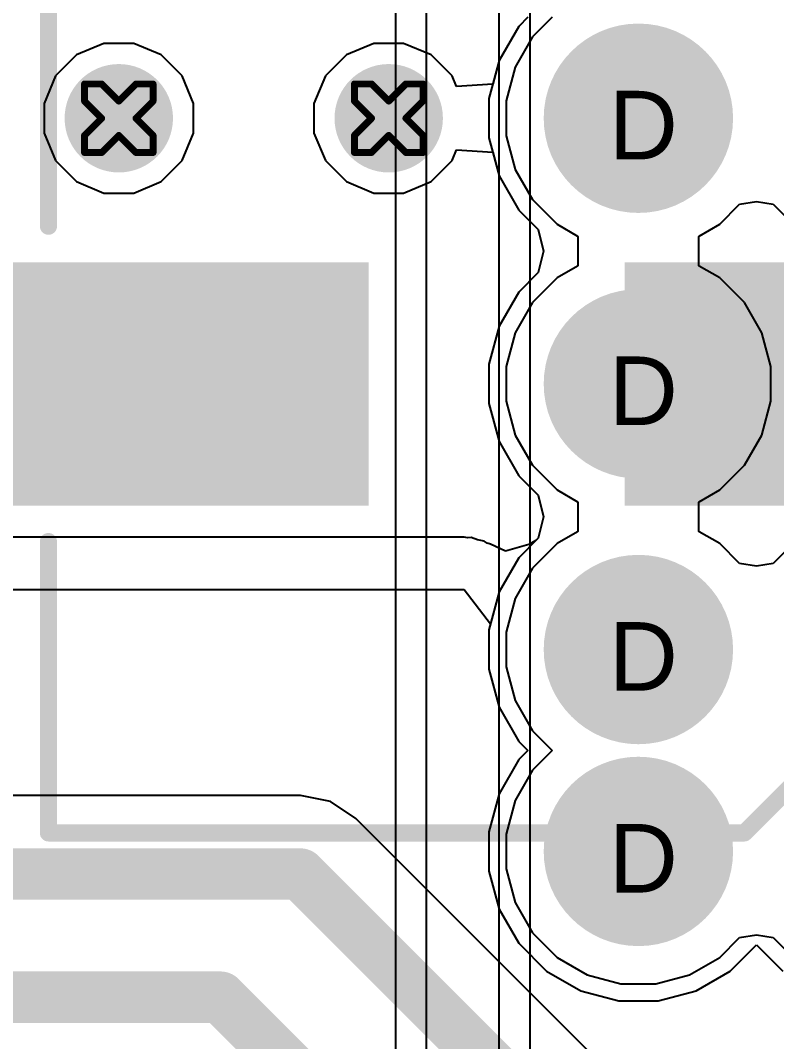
# Model space of a CAD drawing. Header units: inches. Extents: x 0 to 5379, y 0 to 5429.
# Drawn here: x 86.11 to 91.72, y 156.34 to 163.91 of the extents above; entities that cross this region are included whole.
import ezdxf

# ---------------------------------------------------------------- set-up
doc = ezdxf.new("R2010")
doc.units = ezdxf.units.IN
for name, color, linetype in [('Bottom Layer', 5, 'Continuous'), ('Bottom Solder', 6, 'Continuous'), ('Drill Drawing', 1, 'Continuous'), ('GND01', 16, 'Continuous'), ('GND02', 76, 'Continuous'), ('PWR', 156, 'Continuous'), ('SIG 01', 90, 'Continuous'), ('Top Layer', 1, 'Continuous'), ('Top Overlay', 2, 'Continuous'), ('Top Paste', 8, 'Continuous'), ('Top Solder', 216, 'Continuous'), ('Via Holes', 16, 'Continuous')]:
    doc.layers.add(name, color=color, linetype=linetype)
doc.styles.add('Arial', font='', dxfattribs={"height": 0.2})
doc.styles.get('Arial').set_extended_font_data('Arial')

# ---------------------------------------------------------------- blocks, each defined once
blk = doc.blocks.new('RVT1H470M0607_1082')
at = {"layer": 'Top Layer'}
for points in [[(-4.55, 0.8), (-1.05, 0.8), (-1.05, -0.8), (-4.55, -0.8)], [(1.05, 0.8), (4.55, 0.8), (4.55, -0.8), (1.05, -0.8)]]:
    blk.add_hatch(color=1, dxfattribs=at).paths.add_polyline_path(points)
at = {"layer": 'Top Paste'}
for points in [[(-4.55, 0.8), (-1.05, 0.8), (-1.05, -0.8), (-4.55, -0.8)], [(1.05, 0.8), (4.55, 0.8), (4.55, -0.8), (1.05, -0.8)]]:
    blk.add_hatch(color=8, dxfattribs=at).paths.add_polyline_path(points)
at = {"layer": 'Top Solder'}
for points in [[(-4.6516, 0.9016), (-0.9484, 0.9016), (-0.9484, -0.9016), (-4.6516, -0.9016)], [(0.9484, 0.9016), (4.6516, 0.9016), (4.6516, -0.9016), (0.9484, -0.9016)]]:
    blk.add_hatch(color=216, dxfattribs=at).paths.add_polyline_path(points)
at = {"layer": 'Top Overlay'}
for points in [[(-1.8348, 3.3274, 0.127, 0.127, 0), (-3.3334, 1.8288, 0.127, 0.127, 0)], [(3.3214, 3.3274, 0.127, 0.127, 0), (-1.8348, 3.3274, 0.127, 0.127, 0)], [(3.3214, 3.3274, 0.127, 0.127, 0), (3.3214, 1.1684, 0.127, 0.127, 0)], [(-3.3334, 1.8288, 0.127, 0.127, 0), (-3.3334, 1.3208, 0.127, 0.127, 0)], [(-3.9176, 1.7272, 0.127, 0.127, 0), (-3.9176, 1.016, 0.127, 0.127, 0)], [(-3.562, 1.3716, 0.127, 0.127, 0), (-4.2732, 1.3716, 0.127, 0.127, 0)], [(3.3214, -1.1684, 0.127, 0.127, 0), (3.3214, -3.3274, 0.127, 0.127, 0)], [(-3.3334, -1.3208, 0.127, 0.127, 0), (-3.3334, -1.8288, 0.127, 0.127, 0)], [(-1.8348, -3.3274, 0.127, 0.127, 0), (-3.3334, -1.8288, 0.127, 0.127, 0)], [(3.3214, -3.3274, 0.127, 0.127, 0), (-1.8348, -3.3274, 0.127, 0.127, 0)]]:
    blk.add_lwpolyline(points, format="xyseb", dxfattribs=at)
for points in [[(-1.8665, 3.3274, 0.0635, 0.0635, 1), (-1.803, 3.3274, 0.0635, 0.0635, 1)], [(-1.8665, 3.3274, 0.0635, 0.0635, 1), (-1.803, 3.3274, 0.0635, 0.0635, 1)], [(3.2897, 3.3274, 0.0635, 0.0635, 1), (3.3532, 3.3274, 0.0635, 0.0635, 1)], [(3.2897, 3.3274, 0.0635, 0.0635, 1), (3.3532, 3.3274, 0.0635, 0.0635, 1)], [(-3.3651, 1.8288, 0.0635, 0.0635, 1), (-3.3016, 1.8288, 0.0635, 0.0635, 1)], [(-3.3651, 1.8288, 0.0635, 0.0635, 1), (-3.3016, 1.8288, 0.0635, 0.0635, 1)], [(-3.9493, 1.7272, 0.0635, 0.0635, 1), (-3.8858, 1.7272, 0.0635, 0.0635, 1)], [(-4.3049, 1.3716, 0.0635, 0.0635, 1), (-4.2414, 1.3716, 0.0635, 0.0635, 1)], [(-3.5937, 1.3716, 0.0635, 0.0635, 1), (-3.5302, 1.3716, 0.0635, 0.0635, 1)], [(-3.3651, 1.3208, 0.0635, 0.0635, 1), (-3.3016, 1.3208, 0.0635, 0.0635, 1)], [(3.2897, 1.1684, 0.0635, 0.0635, 1), (3.3532, 1.1684, 0.0635, 0.0635, 1)], [(-3.9493, 1.016, 0.0635, 0.0635, 1), (-3.8858, 1.016, 0.0635, 0.0635, 1)], [(3.2897, -1.1684, 0.0635, 0.0635, 1), (3.3532, -1.1684, 0.0635, 0.0635, 1)], [(-3.3651, -1.3208, 0.0635, 0.0635, 1), (-3.3016, -1.3208, 0.0635, 0.0635, 1)], [(-3.3651, -1.8288, 0.0635, 0.0635, 1), (-3.3016, -1.8288, 0.0635, 0.0635, 1)], [(-3.3651, -1.8288, 0.0635, 0.0635, 1), (-3.3016, -1.8288, 0.0635, 0.0635, 1)], [(-1.8665, -3.3274, 0.0635, 0.0635, 1), (-1.803, -3.3274, 0.0635, 0.0635, 1)], [(-1.8665, -3.3274, 0.0635, 0.0635, 1), (-1.803, -3.3274, 0.0635, 0.0635, 1)], [(3.2897, -3.3274, 0.0635, 0.0635, 1), (3.3532, -3.3274, 0.0635, 0.0635, 1)], [(3.2897, -3.3274, 0.0635, 0.0635, 1), (3.3532, -3.3274, 0.0635, 0.0635, 1)]]:
    blk.add_lwpolyline(points, format="xyseb", close=True, dxfattribs=at)

msp = doc.modelspace()

# ---------------------------------------------------------------- hatches: boundary and pattern name
at = {"layer": 'Bottom Layer'}
h = msp.add_hatch(color=5, dxfattribs=at)
edge = h.paths.add_edge_path()
edge.add_arc((90.6937, 163.1822), 0.6, 0, 360)
h = msp.add_hatch(color=5, dxfattribs=at)
edge = h.paths.add_edge_path()
edge.add_arc((86.8437, 163.1822), 0.3, 0, 360)
h = msp.add_hatch(color=5, dxfattribs=at)
edge = h.paths.add_edge_path()
edge.add_arc((88.8437, 163.1822), 0.3, 0, 360)
h = msp.add_hatch(color=5, dxfattribs=at)
edge = h.paths.add_edge_path()
edge.add_arc((90.6937, 161.2138), 0.6, 0, 360)
h = msp.add_hatch(color=5, dxfattribs=at)
edge = h.paths.add_edge_path()
edge.add_arc((90.6937, 159.2454), 0.6, 0, 360)
h = msp.add_hatch(color=5, dxfattribs=at)
edge = h.paths.add_edge_path()
edge.add_arc((90.6937, 157.7494), 0.6, 0, 360)
at = {"layer": 'Bottom Solder'}
h = msp.add_hatch(color=6, dxfattribs=at)
edge = h.paths.add_edge_path()
edge.add_arc((90.6937, 163.1822), 0.7016, 0, 360)
h = msp.add_hatch(color=6, dxfattribs=at)
edge = h.paths.add_edge_path()
edge.add_arc((86.8437, 163.1822), 0.4016, 0, 360)
h = msp.add_hatch(color=6, dxfattribs=at)
edge = h.paths.add_edge_path()
edge.add_arc((88.8437, 163.1822), 0.4016, 0, 360)
h = msp.add_hatch(color=6, dxfattribs=at)
edge = h.paths.add_edge_path()
edge.add_arc((90.6937, 161.2138), 0.7016, 0, 360)
h = msp.add_hatch(color=6, dxfattribs=at)
edge = h.paths.add_edge_path()
edge.add_arc((90.6937, 159.2454), 0.7016, 0, 360)
h = msp.add_hatch(color=6, dxfattribs=at)
edge = h.paths.add_edge_path()
edge.add_arc((90.6937, 157.7494), 0.7016, 0, 360)
at = {"layer": 'GND01'}
h = msp.add_hatch(color=16, dxfattribs=at)
edge = h.paths.add_edge_path()
edge.add_arc((90.6937, 163.1822), 0.6, 0, 360)
h = msp.add_hatch(color=16, dxfattribs=at)
edge = h.paths.add_edge_path()
edge.add_arc((86.8437, 163.1822), 0.3, 0, 360)
h = msp.add_hatch(color=16, dxfattribs=at)
edge = h.paths.add_edge_path()
edge.add_arc((88.8437, 163.1822), 0.3, 0, 360)
h = msp.add_hatch(color=16, dxfattribs=at)
edge = h.paths.add_edge_path()
edge.add_arc((90.6937, 161.2138), 0.6, 0, 360)
h = msp.add_hatch(color=16, dxfattribs=at)
edge = h.paths.add_edge_path()
edge.add_arc((90.6937, 159.2454), 0.6, 0, 360)
h = msp.add_hatch(color=16, dxfattribs=at)
edge = h.paths.add_edge_path()
edge.add_arc((90.6937, 157.7494), 0.6, 0, 360)
at = {"layer": 'GND02'}
h = msp.add_hatch(color=76, dxfattribs=at)
edge = h.paths.add_edge_path()
edge.add_arc((90.6937, 163.1822), 0.6, 0, 360)
h = msp.add_hatch(color=76, dxfattribs=at)
edge = h.paths.add_edge_path()
edge.add_arc((86.8437, 163.1822), 0.3, 0, 360)
h = msp.add_hatch(color=76, dxfattribs=at)
edge = h.paths.add_edge_path()
edge.add_arc((88.8437, 163.1822), 0.3, 0, 360)
h = msp.add_hatch(color=76, dxfattribs=at)
edge = h.paths.add_edge_path()
edge.add_arc((90.6937, 161.2138), 0.6, 0, 360)
h = msp.add_hatch(color=76, dxfattribs=at)
edge = h.paths.add_edge_path()
edge.add_arc((90.6937, 159.2454), 0.6, 0, 360)
h = msp.add_hatch(color=76, dxfattribs=at)
edge = h.paths.add_edge_path()
edge.add_arc((90.6937, 157.7494), 0.6, 0, 360)
at = {"layer": 'PWR'}
h = msp.add_hatch(color=156, dxfattribs=at)
edge = h.paths.add_edge_path()
edge.add_arc((90.6937, 163.1822), 0.6, 0, 360)
h = msp.add_hatch(color=156, dxfattribs=at)
edge = h.paths.add_edge_path()
edge.add_arc((86.8437, 163.1822), 0.3, 0, 360)
h = msp.add_hatch(color=156, dxfattribs=at)
edge = h.paths.add_edge_path()
edge.add_arc((88.8437, 163.1822), 0.3, 0, 360)
h = msp.add_hatch(color=156, dxfattribs=at)
edge = h.paths.add_edge_path()
edge.add_arc((90.6937, 161.2138), 0.6, 0, 360)
h = msp.add_hatch(color=156, dxfattribs=at)
edge = h.paths.add_edge_path()
edge.add_arc((90.6937, 159.2454), 0.6, 0, 360)
h = msp.add_hatch(color=156, dxfattribs=at)
edge = h.paths.add_edge_path()
edge.add_arc((90.6937, 157.7494), 0.6, 0, 360)
at = {"layer": 'SIG 01'}
h = msp.add_hatch(color=90, dxfattribs=at)
edge = h.paths.add_edge_path()
edge.add_arc((90.6937, 163.1822), 0.6, 0, 360)
h = msp.add_hatch(color=90, dxfattribs=at)
edge = h.paths.add_edge_path()
edge.add_arc((86.8437, 163.1822), 0.3, 0, 360)
h = msp.add_hatch(color=90, dxfattribs=at)
edge = h.paths.add_edge_path()
edge.add_arc((88.8437, 163.1822), 0.3, 0, 360)
h = msp.add_hatch(color=90, dxfattribs=at)
edge = h.paths.add_edge_path()
edge.add_arc((90.6937, 161.2138), 0.6, 0, 360)
h = msp.add_hatch(color=90, dxfattribs=at)
edge = h.paths.add_edge_path()
edge.add_arc((90.6937, 159.2454), 0.6, 0, 360)
h = msp.add_hatch(color=90, dxfattribs=at)
edge = h.paths.add_edge_path()
edge.add_arc((90.6937, 157.7494), 0.6, 0, 360)
at = {"layer": 'Top Layer'}
h = msp.add_hatch(color=1, dxfattribs=at)
edge = h.paths.add_edge_path()
edge.add_arc((90.6937, 163.1822), 0.6, 0, 360)
h = msp.add_hatch(color=1, dxfattribs=at)
edge = h.paths.add_edge_path()
edge.add_arc((86.8437, 163.1822), 0.3, 0, 360)
h = msp.add_hatch(color=1, dxfattribs=at)
edge = h.paths.add_edge_path()
edge.add_arc((88.8437, 163.1822), 0.3, 0, 360)
h = msp.add_hatch(color=1, dxfattribs=at)
edge = h.paths.add_edge_path()
edge.add_arc((90.6937, 161.2138), 0.6, 0, 360)
h = msp.add_hatch(color=1, dxfattribs=at)
edge = h.paths.add_edge_path()
edge.add_arc((90.6937, 159.2454), 0.6, 0, 360)
h = msp.add_hatch(color=1, dxfattribs=at)
edge = h.paths.add_edge_path()
edge.add_arc((90.6937, 157.7494), 0.6, 0, 360)
at = {"layer": 'Top Solder'}
h = msp.add_hatch(color=216, dxfattribs=at)
edge = h.paths.add_edge_path()
edge.add_arc((90.6937, 163.1822), 0.7016, 0, 360)
h = msp.add_hatch(color=216, dxfattribs=at)
edge = h.paths.add_edge_path()
edge.add_arc((86.8437, 163.1822), 0.4016, 0, 360)
h = msp.add_hatch(color=216, dxfattribs=at)
edge = h.paths.add_edge_path()
edge.add_arc((88.8437, 163.1822), 0.4016, 0, 360)
h = msp.add_hatch(color=216, dxfattribs=at)
edge = h.paths.add_edge_path()
edge.add_arc((90.6937, 161.2138), 0.7016, 0, 360)
h = msp.add_hatch(color=216, dxfattribs=at)
edge = h.paths.add_edge_path()
edge.add_arc((90.6937, 159.2454), 0.7016, 0, 360)
h = msp.add_hatch(color=216, dxfattribs=at)
edge = h.paths.add_edge_path()
edge.add_arc((90.6937, 157.7494), 0.7016, 0, 360)
at = {"layer": 'Via Holes'}
h = msp.add_hatch(color=7, dxfattribs=at)
edge = h.paths.add_edge_path()
edge.add_arc((90.6937, 163.1822), 0.35, 0, 360)
h = msp.add_hatch(color=7, dxfattribs=at)
edge = h.paths.add_edge_path()
edge.add_arc((86.8437, 163.1822), 0.15, 0, 360)
h = msp.add_hatch(color=7, dxfattribs=at)
edge = h.paths.add_edge_path()
edge.add_arc((88.8437, 163.1822), 0.15, 0, 360)
h = msp.add_hatch(color=7, dxfattribs=at)
edge = h.paths.add_edge_path()
edge.add_arc((90.6937, 161.2138), 0.35, 0, 360)
h = msp.add_hatch(color=7, dxfattribs=at)
edge = h.paths.add_edge_path()
edge.add_arc((90.6937, 159.2454), 0.35, 0, 360)
h = msp.add_hatch(color=7, dxfattribs=at)
edge = h.paths.add_edge_path()
edge.add_arc((90.6937, 157.7494), 0.35, 0, 360)

# ---------------------------------------------------------------- linework, layer by layer
at = {"layer": 'Bottom Layer'}
for p, q in [((89.122, 168.7982), (89.122, 147.955)), ((89.8906, 147.955), (89.8906, 168.7982))]:
    msp.add_line(p, q, dxfattribs=at)
at = {"layer": 'Drill Drawing'}
for points in [[(86.5897, 163.3092, 0.0508, 0.0508, 0), (86.5897, 163.4362, 0.0508, 0.0508, 0)], [(86.5897, 163.4362, 0.0508, 0.0508, 0), (86.7167, 163.4362, 0.0508, 0.0508, 0)], [(86.7167, 163.4362, 0.0508, 0.0508, 0), (86.8437, 163.3092, 0.0508, 0.0508, 0)], [(86.8437, 163.3092, 0.0508, 0.0508, 0), (86.9707, 163.4362, 0.0508, 0.0508, 0)], [(86.9707, 163.4362, 0.0508, 0.0508, 0), (87.0977, 163.4362, 0.0508, 0.0508, 0)], [(87.0977, 163.3092, 0.0508, 0.0508, 0), (87.0977, 163.4362, 0.0508, 0.0508, 0)], [(88.5897, 163.3092, 0.0508, 0.0508, 0), (88.5897, 163.4362, 0.0508, 0.0508, 0)], [(88.5897, 163.4362, 0.0508, 0.0508, 0), (88.7167, 163.4362, 0.0508, 0.0508, 0)], [(88.7167, 163.4362, 0.0508, 0.0508, 0), (88.8437, 163.3092, 0.0508, 0.0508, 0)], [(88.8437, 163.3092, 0.0508, 0.0508, 0), (88.9707, 163.4362, 0.0508, 0.0508, 0)], [(88.9707, 163.4362, 0.0508, 0.0508, 0), (89.0977, 163.4362, 0.0508, 0.0508, 0)], [(89.0977, 163.3092, 0.0508, 0.0508, 0), (89.0977, 163.4362, 0.0508, 0.0508, 0)], [(86.5897, 163.3092, 0.0508, 0.0508, 0), (86.7167, 163.1822, 0.0508, 0.0508, 0)], [(86.9707, 163.1822, 0.0508, 0.0508, 0), (87.0977, 163.3092, 0.0508, 0.0508, 0)], [(88.5897, 163.3092, 0.0508, 0.0508, 0), (88.7167, 163.1822, 0.0508, 0.0508, 0)], [(88.9707, 163.1822, 0.0508, 0.0508, 0), (89.0977, 163.3092, 0.0508, 0.0508, 0)], [(86.5897, 163.0552, 0.0508, 0.0508, 0), (86.7167, 163.1822, 0.0508, 0.0508, 0)], [(86.9707, 163.1822, 0.0508, 0.0508, 0), (87.0977, 163.0552, 0.0508, 0.0508, 0)], [(88.5897, 163.0552, 0.0508, 0.0508, 0), (88.7167, 163.1822, 0.0508, 0.0508, 0)], [(88.9707, 163.1822, 0.0508, 0.0508, 0), (89.0977, 163.0552, 0.0508, 0.0508, 0)], [(86.5897, 162.9282, 0.0508, 0.0508, 0), (86.5897, 163.0552, 0.0508, 0.0508, 0)], [(86.7167, 162.9282, 0.0508, 0.0508, 0), (86.8437, 163.0552, 0.0508, 0.0508, 0)], [(86.8437, 163.0552, 0.0508, 0.0508, 0), (86.9707, 162.9282, 0.0508, 0.0508, 0)], [(87.0977, 162.9282, 0.0508, 0.0508, 0), (87.0977, 163.0552, 0.0508, 0.0508, 0)], [(88.5897, 162.9282, 0.0508, 0.0508, 0), (88.5897, 163.0552, 0.0508, 0.0508, 0)], [(88.7167, 162.9282, 0.0508, 0.0508, 0), (88.8437, 163.0552, 0.0508, 0.0508, 0)], [(88.8437, 163.0552, 0.0508, 0.0508, 0), (88.9707, 162.9282, 0.0508, 0.0508, 0)], [(89.0977, 162.9282, 0.0508, 0.0508, 0), (89.0977, 163.0552, 0.0508, 0.0508, 0)], [(86.5897, 162.9282, 0.0508, 0.0508, 0), (86.7167, 162.9282, 0.0508, 0.0508, 0)], [(86.9707, 162.9282, 0.0508, 0.0508, 0), (87.0977, 162.9282, 0.0508, 0.0508, 0)], [(88.5897, 162.9282, 0.0508, 0.0508, 0), (88.7167, 162.9282, 0.0508, 0.0508, 0)], [(88.9707, 162.9282, 0.0508, 0.0508, 0), (89.0977, 162.9282, 0.0508, 0.0508, 0)]]:
    msp.add_lwpolyline(points, format="xyseb", dxfattribs=at)
for points in [[(86.577, 163.4362, 0.0254, 0.0254, 1), (86.6024, 163.4362, 0.0254, 0.0254, 1)], [(86.577, 163.4362, 0.0254, 0.0254, 1), (86.6024, 163.4362, 0.0254, 0.0254, 1)], [(86.704, 163.4362, 0.0254, 0.0254, 1), (86.7294, 163.4362, 0.0254, 0.0254, 1)], [(86.704, 163.4362, 0.0254, 0.0254, 1), (86.7294, 163.4362, 0.0254, 0.0254, 1)], [(86.958, 163.4362, 0.0254, 0.0254, 1), (86.9834, 163.4362, 0.0254, 0.0254, 1)], [(86.958, 163.4362, 0.0254, 0.0254, 1), (86.9834, 163.4362, 0.0254, 0.0254, 1)], [(87.085, 163.4362, 0.0254, 0.0254, 1), (87.1104, 163.4362, 0.0254, 0.0254, 1)], [(87.085, 163.4362, 0.0254, 0.0254, 1), (87.1104, 163.4362, 0.0254, 0.0254, 1)], [(88.577, 163.4362, 0.0254, 0.0254, 1), (88.6024, 163.4362, 0.0254, 0.0254, 1)], [(88.577, 163.4362, 0.0254, 0.0254, 1), (88.6024, 163.4362, 0.0254, 0.0254, 1)], [(88.704, 163.4362, 0.0254, 0.0254, 1), (88.7294, 163.4362, 0.0254, 0.0254, 1)], [(88.704, 163.4362, 0.0254, 0.0254, 1), (88.7294, 163.4362, 0.0254, 0.0254, 1)], [(88.958, 163.4362, 0.0254, 0.0254, 1), (88.9834, 163.4362, 0.0254, 0.0254, 1)], [(88.958, 163.4362, 0.0254, 0.0254, 1), (88.9834, 163.4362, 0.0254, 0.0254, 1)], [(89.085, 163.4362, 0.0254, 0.0254, 1), (89.1104, 163.4362, 0.0254, 0.0254, 1)], [(89.085, 163.4362, 0.0254, 0.0254, 1), (89.1104, 163.4362, 0.0254, 0.0254, 1)], [(86.577, 163.3092, 0.0254, 0.0254, 1), (86.6024, 163.3092, 0.0254, 0.0254, 1)], [(86.577, 163.3092, 0.0254, 0.0254, 1), (86.6024, 163.3092, 0.0254, 0.0254, 1)], [(86.831, 163.3092, 0.0254, 0.0254, 1), (86.8564, 163.3092, 0.0254, 0.0254, 1)], [(86.831, 163.3092, 0.0254, 0.0254, 1), (86.8564, 163.3092, 0.0254, 0.0254, 1)], [(87.085, 163.3092, 0.0254, 0.0254, 1), (87.1104, 163.3092, 0.0254, 0.0254, 1)], [(87.085, 163.3092, 0.0254, 0.0254, 1), (87.1104, 163.3092, 0.0254, 0.0254, 1)], [(88.577, 163.3092, 0.0254, 0.0254, 1), (88.6024, 163.3092, 0.0254, 0.0254, 1)], [(88.577, 163.3092, 0.0254, 0.0254, 1), (88.6024, 163.3092, 0.0254, 0.0254, 1)], [(88.831, 163.3092, 0.0254, 0.0254, 1), (88.8564, 163.3092, 0.0254, 0.0254, 1)], [(88.831, 163.3092, 0.0254, 0.0254, 1), (88.8564, 163.3092, 0.0254, 0.0254, 1)], [(89.085, 163.3092, 0.0254, 0.0254, 1), (89.1104, 163.3092, 0.0254, 0.0254, 1)], [(89.085, 163.3092, 0.0254, 0.0254, 1), (89.1104, 163.3092, 0.0254, 0.0254, 1)], [(86.704, 163.1822, 0.0254, 0.0254, 1), (86.7294, 163.1822, 0.0254, 0.0254, 1)], [(86.704, 163.1822, 0.0254, 0.0254, 1), (86.7294, 163.1822, 0.0254, 0.0254, 1)], [(86.958, 163.1822, 0.0254, 0.0254, 1), (86.9834, 163.1822, 0.0254, 0.0254, 1)], [(86.958, 163.1822, 0.0254, 0.0254, 1), (86.9834, 163.1822, 0.0254, 0.0254, 1)], [(88.704, 163.1822, 0.0254, 0.0254, 1), (88.7294, 163.1822, 0.0254, 0.0254, 1)], [(88.704, 163.1822, 0.0254, 0.0254, 1), (88.7294, 163.1822, 0.0254, 0.0254, 1)], [(88.958, 163.1822, 0.0254, 0.0254, 1), (88.9834, 163.1822, 0.0254, 0.0254, 1)], [(88.958, 163.1822, 0.0254, 0.0254, 1), (88.9834, 163.1822, 0.0254, 0.0254, 1)], [(86.577, 163.0552, 0.0254, 0.0254, 1), (86.6024, 163.0552, 0.0254, 0.0254, 1)], [(86.577, 163.0552, 0.0254, 0.0254, 1), (86.6024, 163.0552, 0.0254, 0.0254, 1)], [(86.831, 163.0552, 0.0254, 0.0254, 1), (86.8564, 163.0552, 0.0254, 0.0254, 1)], [(86.831, 163.0552, 0.0254, 0.0254, 1), (86.8564, 163.0552, 0.0254, 0.0254, 1)], [(87.085, 163.0552, 0.0254, 0.0254, 1), (87.1104, 163.0552, 0.0254, 0.0254, 1)], [(87.085, 163.0552, 0.0254, 0.0254, 1), (87.1104, 163.0552, 0.0254, 0.0254, 1)], [(88.577, 163.0552, 0.0254, 0.0254, 1), (88.6024, 163.0552, 0.0254, 0.0254, 1)], [(88.577, 163.0552, 0.0254, 0.0254, 1), (88.6024, 163.0552, 0.0254, 0.0254, 1)], [(88.831, 163.0552, 0.0254, 0.0254, 1), (88.8564, 163.0552, 0.0254, 0.0254, 1)], [(88.831, 163.0552, 0.0254, 0.0254, 1), (88.8564, 163.0552, 0.0254, 0.0254, 1)], [(89.085, 163.0552, 0.0254, 0.0254, 1), (89.1104, 163.0552, 0.0254, 0.0254, 1)], [(89.085, 163.0552, 0.0254, 0.0254, 1), (89.1104, 163.0552, 0.0254, 0.0254, 1)], [(86.577, 162.9282, 0.0254, 0.0254, 1), (86.6024, 162.9282, 0.0254, 0.0254, 1)], [(86.577, 162.9282, 0.0254, 0.0254, 1), (86.6024, 162.9282, 0.0254, 0.0254, 1)], [(86.704, 162.9282, 0.0254, 0.0254, 1), (86.7294, 162.9282, 0.0254, 0.0254, 1)], [(86.704, 162.9282, 0.0254, 0.0254, 1), (86.7294, 162.9282, 0.0254, 0.0254, 1)], [(86.958, 162.9282, 0.0254, 0.0254, 1), (86.9834, 162.9282, 0.0254, 0.0254, 1)], [(86.958, 162.9282, 0.0254, 0.0254, 1), (86.9834, 162.9282, 0.0254, 0.0254, 1)], [(87.085, 162.9282, 0.0254, 0.0254, 1), (87.1104, 162.9282, 0.0254, 0.0254, 1)], [(87.085, 162.9282, 0.0254, 0.0254, 1), (87.1104, 162.9282, 0.0254, 0.0254, 1)], [(88.577, 162.9282, 0.0254, 0.0254, 1), (88.6024, 162.9282, 0.0254, 0.0254, 1)], [(88.577, 162.9282, 0.0254, 0.0254, 1), (88.6024, 162.9282, 0.0254, 0.0254, 1)], [(88.704, 162.9282, 0.0254, 0.0254, 1), (88.7294, 162.9282, 0.0254, 0.0254, 1)], [(88.704, 162.9282, 0.0254, 0.0254, 1), (88.7294, 162.9282, 0.0254, 0.0254, 1)], [(88.958, 162.9282, 0.0254, 0.0254, 1), (88.9834, 162.9282, 0.0254, 0.0254, 1)], [(88.958, 162.9282, 0.0254, 0.0254, 1), (88.9834, 162.9282, 0.0254, 0.0254, 1)], [(89.085, 162.9282, 0.0254, 0.0254, 1), (89.1104, 162.9282, 0.0254, 0.0254, 1)], [(89.085, 162.9282, 0.0254, 0.0254, 1), (89.1104, 162.9282, 0.0254, 0.0254, 1)]]:
    msp.add_lwpolyline(points, format="xyseb", close=True, dxfattribs=at)
at = {"layer": 'GND01'}
for p, q in [((89.8747, 163.9302), (89.8071, 163.8625)), ((89.8071, 163.8625), (89.6612, 163.6099)), ((89.6612, 163.6099), (89.5857, 163.3281)), ((89.5857, 163.3281), (89.5857, 163.0363)), ((89.5857, 163.0363), (89.6612, 162.7545)), ((89.6612, 162.7545), (89.8071, 162.5019)), ((89.8071, 162.5019), (89.9511, 162.3578)), ((89.9511, 162.3578), (89.9898, 162.198)), ((89.9898, 162.198), (89.9511, 162.0382)), ((89.9511, 162.0382), (89.8071, 161.8941)), ((89.8071, 161.8941), (89.6612, 161.6415)), ((89.6612, 161.6415), (89.5857, 161.3597)), ((89.5857, 161.3597), (89.5857, 161.0679)), ((89.5857, 161.0679), (89.6612, 160.7861)), ((89.6612, 160.7861), (89.8071, 160.5335)), ((89.8071, 160.5335), (89.9511, 160.3894)), ((89.9511, 160.3894), (89.9898, 160.2296)), ((89.9898, 160.2296), (89.9511, 160.0698)), ((89.9511, 160.0698), (89.8071, 159.9257)), ((89.8071, 159.9257), (89.6612, 159.6731)), ((89.6612, 159.6731), (89.5857, 159.3913)), ((89.5857, 159.3913), (89.5857, 159.0995)), ((89.5857, 159.0995), (89.6612, 158.8177)), ((89.6612, 158.8177), (89.8071, 158.5651)), ((89.8071, 158.5651), (89.8747, 158.4974)), ((89.8747, 158.4974), (89.8071, 158.4297)), ((89.8071, 158.4297), (89.6612, 158.1771)), ((89.6612, 158.1771), (89.5857, 157.8953)), ((89.5857, 157.8953), (89.5857, 157.6035)), ((89.5857, 157.6035), (89.6612, 157.3217)), ((89.6612, 157.3217), (89.8071, 157.0691)), ((89.8071, 157.0691), (90.0134, 156.8628)), ((91.374, 156.8628), (91.5687, 157.0574)), ((91.5687, 157.0574), (91.7634, 156.8628)), ((90.0134, 156.8628), (90.266, 156.7169)), ((91.1214, 156.7169), (91.374, 156.8628)), ((90.266, 156.7169), (90.5478, 156.6414)), ((90.8396, 156.6414), (91.1214, 156.7169)), ((90.5478, 156.6414), (90.8396, 156.6414))]:
    msp.add_line(p, q, dxfattribs=at)
at = {"layer": 'GND02'}
for p, q in [((89.8747, 163.9302), (89.8071, 163.8625)), ((89.8071, 163.8625), (89.6612, 163.6099)), ((89.6612, 163.6099), (89.5857, 163.3281)), ((89.5857, 163.3281), (89.5857, 163.0363)), ((89.5857, 163.0363), (89.6612, 162.7545)), ((89.6612, 162.7545), (89.8071, 162.5019)), ((89.8071, 162.5019), (89.9511, 162.3578)), ((89.9511, 162.3578), (89.9898, 162.198)), ((89.9898, 162.198), (89.9511, 162.0382)), ((89.9511, 162.0382), (89.8071, 161.8941)), ((89.8071, 161.8941), (89.6612, 161.6415)), ((89.6612, 161.6415), (89.5857, 161.3597)), ((89.5857, 161.3597), (89.5857, 161.0679)), ((89.5857, 161.0679), (89.6612, 160.7861)), ((89.6612, 160.7861), (89.8071, 160.5335)), ((89.8071, 160.5335), (89.9511, 160.3894)), ((89.9511, 160.3894), (89.9898, 160.2296)), ((89.9898, 160.2296), (89.9511, 160.0698)), ((89.9511, 160.0698), (89.8071, 159.9257)), ((89.8071, 159.9257), (89.6612, 159.6731)), ((89.6612, 159.6731), (89.5857, 159.3913)), ((89.5857, 159.3913), (89.5857, 159.0995)), ((89.5857, 159.0995), (89.6612, 158.8177)), ((89.6612, 158.8177), (89.8071, 158.5651)), ((89.8071, 158.5651), (89.8747, 158.4974)), ((89.8747, 158.4974), (89.8071, 158.4297)), ((89.8071, 158.4297), (89.6612, 158.1771)), ((89.6612, 158.1771), (89.5857, 157.8953)), ((89.5857, 157.8953), (89.5857, 157.6035)), ((89.5857, 157.6035), (89.6612, 157.3217)), ((89.6612, 157.3217), (89.8071, 157.0691)), ((89.8071, 157.0691), (90.0134, 156.8628)), ((91.374, 156.8628), (91.5687, 157.0574)), ((91.5687, 157.0574), (91.7634, 156.8628)), ((90.0134, 156.8628), (90.266, 156.7169)), ((91.1214, 156.7169), (91.374, 156.8628)), ((90.266, 156.7169), (90.5478, 156.6414)), ((90.8396, 156.6414), (91.1214, 156.7169)), ((90.5478, 156.6414), (90.8396, 156.6414))]:
    msp.add_line(p, q, dxfattribs=at)
at = {"layer": 'PWR'}
for p, q in [((89.8747, 163.9302), (89.8071, 163.8625)), ((89.8071, 163.8625), (89.6612, 163.6099)), ((86.7335, 163.7362), (86.5299, 163.6519)), ((86.9539, 163.7362), (86.7335, 163.7362)), ((87.1575, 163.6519), (86.9539, 163.7362)), ((88.7335, 163.7362), (88.5299, 163.6519)), ((88.9539, 163.7362), (88.7335, 163.7362)), ((89.1575, 163.6519), (88.9539, 163.7362)), ((86.5299, 163.6519), (86.374, 163.496)), ((87.3134, 163.496), (87.1575, 163.6519)), ((88.5299, 163.6519), (88.374, 163.496)), ((89.3134, 163.496), (89.1575, 163.6519)), ((89.6612, 163.6099), (89.614, 163.4338)), ((86.374, 163.496), (86.2897, 163.2924)), ((87.3977, 163.2924), (87.3134, 163.496)), ((88.374, 163.496), (88.2897, 163.2924)), ((89.3464, 163.4163), (89.3134, 163.496)), ((89.614, 163.4338), (89.3464, 163.4163)), ((86.2897, 163.2924), (86.2897, 163.072)), ((87.3977, 163.072), (87.3977, 163.2924)), ((88.2897, 163.2924), (88.2897, 163.072)), ((86.2897, 163.072), (86.374, 162.8684)), ((87.3134, 162.8684), (87.3977, 163.072)), ((88.2897, 163.072), (88.374, 162.8684)), ((89.3134, 162.8684), (89.3464, 162.9481)), ((89.3464, 162.9481), (89.614, 162.9306)), ((89.614, 162.9306), (89.6612, 162.7545)), ((86.374, 162.8684), (86.5299, 162.7125)), ((87.1575, 162.7125), (87.3134, 162.8684)), ((88.374, 162.8684), (88.5299, 162.7125)), ((89.1575, 162.7125), (89.3134, 162.8684)), ((86.5299, 162.7125), (86.7335, 162.6282)), ((86.9539, 162.6282), (87.1575, 162.7125)), ((88.5299, 162.7125), (88.7335, 162.6282)), ((88.9539, 162.6282), (89.1575, 162.7125)), ((89.6612, 162.7545), (89.8071, 162.5019)), ((86.7335, 162.6282), (86.9539, 162.6282)), ((88.7335, 162.6282), (88.9539, 162.6282)), ((89.8071, 162.5019), (89.9511, 162.3578)), ((89.9511, 162.3578), (89.9898, 162.198)), ((89.9898, 162.198), (89.9511, 162.0382)), ((89.9511, 162.0382), (89.8071, 161.8941)), ((89.8071, 161.8941), (89.6612, 161.6415)), ((89.6612, 161.6415), (89.5857, 161.3597)), ((89.5857, 161.3597), (89.5857, 161.0679)), ((89.5857, 161.0679), (89.6612, 160.7861)), ((89.6612, 160.7861), (89.8071, 160.5335)), ((89.8071, 160.5335), (89.9511, 160.3894)), ((89.9511, 160.3894), (89.9898, 160.2296)), ((89.9898, 160.2296), (89.9511, 160.0698)), ((89.4027, 160.0783), (56.642, 160.0783)), ((89.4279, 160.0733), (89.4027, 160.0783)), ((89.4534, 160.0749), (89.4279, 160.0733)), ((89.5015, 160.0586), (89.4534, 160.0749)), ((89.5514, 160.0487), (89.5015, 160.0586)), ((89.5727, 160.0345), (89.5514, 160.0487)), ((89.9341, 160.0527), (89.8811, 160.0227)), ((89.9511, 160.0698), (89.9341, 160.0527)), ((89.597, 160.0262), (89.5727, 160.0345)), ((89.7078, 159.9732), (89.597, 160.0262)), ((89.8811, 160.0227), (89.7078, 159.9732)), ((56.642, 159.6898), (89.4027, 159.6898)), ((89.4027, 159.6898), (89.5976, 159.4358)), ((89.5976, 159.4358), (89.5857, 159.3913)), ((89.5857, 159.3913), (89.5857, 159.0995)), ((89.5857, 159.0995), (89.6612, 158.8177)), ((89.6612, 158.8177), (89.8071, 158.5651)), ((89.8071, 158.5651), (89.8747, 158.4974)), ((89.8747, 158.4974), (89.8071, 158.4297)), ((89.8071, 158.4297), (89.6612, 158.1771)), ((89.6612, 158.1771), (89.5857, 157.8953)), ((89.5857, 157.8953), (89.5857, 157.6035)), ((89.5857, 157.6035), (89.6612, 157.3217)), ((89.6612, 157.3217), (89.8071, 157.0691)), ((89.8071, 157.0691), (90.0134, 156.8628)), ((91.374, 156.8628), (91.5687, 157.0574)), ((91.5687, 157.0574), (91.7634, 156.8628)), ((90.0134, 156.8628), (90.266, 156.7169)), ((91.1214, 156.7169), (91.374, 156.8628)), ((90.266, 156.7169), (90.5478, 156.6414)), ((90.8396, 156.6414), (91.1214, 156.7169)), ((90.5478, 156.6414), (90.8396, 156.6414))]:
    msp.add_line(p, q, dxfattribs=at)
at = {"layer": 'SIG 01'}
for p, q in [((90.0543, 163.9302), (89.9087, 163.7845)), ((89.9087, 163.7845), (89.7795, 163.5608)), ((89.7795, 163.5608), (89.7127, 163.3113)), ((89.7127, 163.3113), (89.7127, 163.053)), ((89.7127, 163.053), (89.7795, 162.8035)), ((89.7795, 162.8035), (89.9087, 162.5799)), ((89.9087, 162.5799), (90.0913, 162.3972)), ((91.296, 162.3972), (91.4441, 162.5452)), ((91.4441, 162.5452), (91.5687, 162.5653)), ((91.5687, 162.5653), (91.6933, 162.5452)), ((91.6933, 162.5452), (91.8413, 162.3972)), ((90.0913, 162.3972), (90.2433, 162.3095)), ((91.1441, 162.3095), (91.296, 162.3972)), ((90.2433, 162.3095), (90.2456, 162.3036)), ((91.1418, 162.3036), (91.1441, 162.3095)), ((90.2456, 162.3036), (90.2456, 162.0924)), ((91.1418, 162.0924), (91.1418, 162.3036)), ((90.2433, 162.0865), (90.0913, 161.9988)), ((90.2456, 162.0924), (90.2433, 162.0865)), ((91.1441, 162.0865), (91.1418, 162.0924)), ((91.296, 161.9988), (91.1441, 162.0865)), ((90.0913, 161.9988), (89.9087, 161.8161)), ((91.4787, 161.8161), (91.296, 161.9988)), ((89.9087, 161.8161), (89.7795, 161.5924)), ((91.6078, 161.5924), (91.4787, 161.8161)), ((89.7795, 161.5924), (89.7127, 161.3429)), ((91.6747, 161.3429), (91.6078, 161.5924)), ((89.7127, 161.3429), (89.7127, 161.0846)), ((91.6747, 161.0846), (91.6747, 161.3429)), ((89.7127, 161.0846), (89.7795, 160.8351)), ((91.6078, 160.8351), (91.6747, 161.0846)), ((89.7795, 160.8351), (89.9087, 160.6114)), ((91.4787, 160.6114), (91.6078, 160.8351)), ((89.9087, 160.6114), (90.0913, 160.4288)), ((91.296, 160.4288), (91.4787, 160.6114)), ((90.0913, 160.4288), (90.2433, 160.3411)), ((91.1441, 160.3411), (91.296, 160.4288)), ((90.2433, 160.3411), (90.2456, 160.3352)), ((91.1418, 160.3352), (91.1441, 160.3411)), ((90.2456, 160.3352), (90.2456, 160.124)), ((91.1418, 160.124), (91.1418, 160.3352)), ((90.2433, 160.1181), (90.0913, 160.0304)), ((90.2456, 160.124), (90.2433, 160.1181)), ((91.1441, 160.1181), (91.1418, 160.124)), ((91.296, 160.0304), (91.1441, 160.1181)), ((90.0913, 160.0304), (89.9087, 159.8477)), ((91.4441, 159.8824), (91.296, 160.0304)), ((91.8413, 160.0304), (91.6933, 159.8824)), ((89.9087, 159.8477), (89.7795, 159.624)), ((91.5687, 159.8623), (91.4441, 159.8824)), ((91.6933, 159.8824), (91.5687, 159.8623)), ((89.7795, 159.624), (89.7127, 159.3745)), ((89.7127, 159.3745), (89.7127, 159.1162)), ((89.7127, 159.1162), (89.7795, 158.8667)), ((89.7795, 158.8667), (89.9087, 158.643)), ((89.9087, 158.643), (90.0543, 158.4974)), ((90.0543, 158.4974), (89.9087, 158.3517)), ((89.9087, 158.3517), (89.7795, 158.128)), ((88.1888, 158.1643), (57.2747, 158.1643)), ((88.4118, 158.1199), (88.1888, 158.1643)), ((88.6008, 157.9936), (88.4118, 158.1199)), ((89.7795, 158.128), (89.7127, 157.8785)), ((95.904, 150.6905), (88.6008, 157.9936)), ((89.7127, 157.8785), (89.7127, 157.6202)), ((89.7127, 157.6202), (89.7795, 157.3707)), ((89.7795, 157.3707), (89.9087, 157.147)), ((89.9087, 157.147), (90.0913, 156.9644)), ((91.296, 156.9644), (91.4441, 157.1124)), ((91.4441, 157.1124), (91.5687, 157.1325)), ((91.5687, 157.1325), (91.6933, 157.1124)), ((91.6933, 157.1124), (91.8413, 156.9644)), ((90.0913, 156.9644), (90.315, 156.8352)), ((91.0723, 156.8352), (91.296, 156.9644)), ((90.315, 156.8352), (90.5645, 156.7684)), ((90.8228, 156.7684), (91.0723, 156.8352)), ((90.5645, 156.7684), (90.8228, 156.7684))]:
    msp.add_line(p, q, dxfattribs=at)
for points in [[(57.0334, 157.5816, 0.381, 0.381, 0), (88.1888, 157.5816, 0.381, 0.381, 0)], [(88.1888, 157.5816, 0.381, 0.381, 0), (95.5268, 150.2436, 0.381, 0.381, 0)], [(56.4698, 156.6696, 0.381, 0.381, 0), (87.5963, 156.6696, 0.381, 0.381, 0)], [(87.5963, 156.6696, 0.381, 0.381, 0), (94.4346, 149.8314, 0.381, 0.381, 0)]]:
    msp.add_lwpolyline(points, format="xyseb", dxfattribs=at)
for points in [[(88.0935, 157.5816, 0.1905, 0.1905, 1), (88.284, 157.5816, 0.1905, 0.1905, 1)], [(88.0935, 157.5816, 0.1905, 0.1905, 1), (88.284, 157.5816, 0.1905, 0.1905, 1)], [(87.5011, 156.6696, 0.1905, 0.1905, 1), (87.6916, 156.6696, 0.1905, 0.1905, 1)], [(87.5011, 156.6696, 0.1905, 0.1905, 1), (87.6916, 156.6696, 0.1905, 0.1905, 1)]]:
    msp.add_lwpolyline(points, format="xyseb", close=True, dxfattribs=at)
at = {"layer": 'Top Layer'}
for p, q in [((88.8934, 167.1578), (88.8934, 147.8784)), ((89.662, 147.8784), (89.662, 167.1578))]:
    msp.add_line(p, q, dxfattribs=at)

# ---------------------------------------------------------------- block references
at = {"rotation": 180}
msp.add_blockref('RVT1H470M0607_1082', (89.6437, 161.2138), dxfattribs=at)

# ---------------------------------------------------------------- texts
at = {"layer": 'Drill Drawing', "style": 'Arial'}
for p in [(90.4736, 162.8775), (90.4736, 160.9091), (90.4736, 158.9407), (90.4736, 157.4447)]:
    msp.add_text('D', height=0.508, dxfattribs=at).set_placement(p)

doc.saveas('drawing.dxf')
